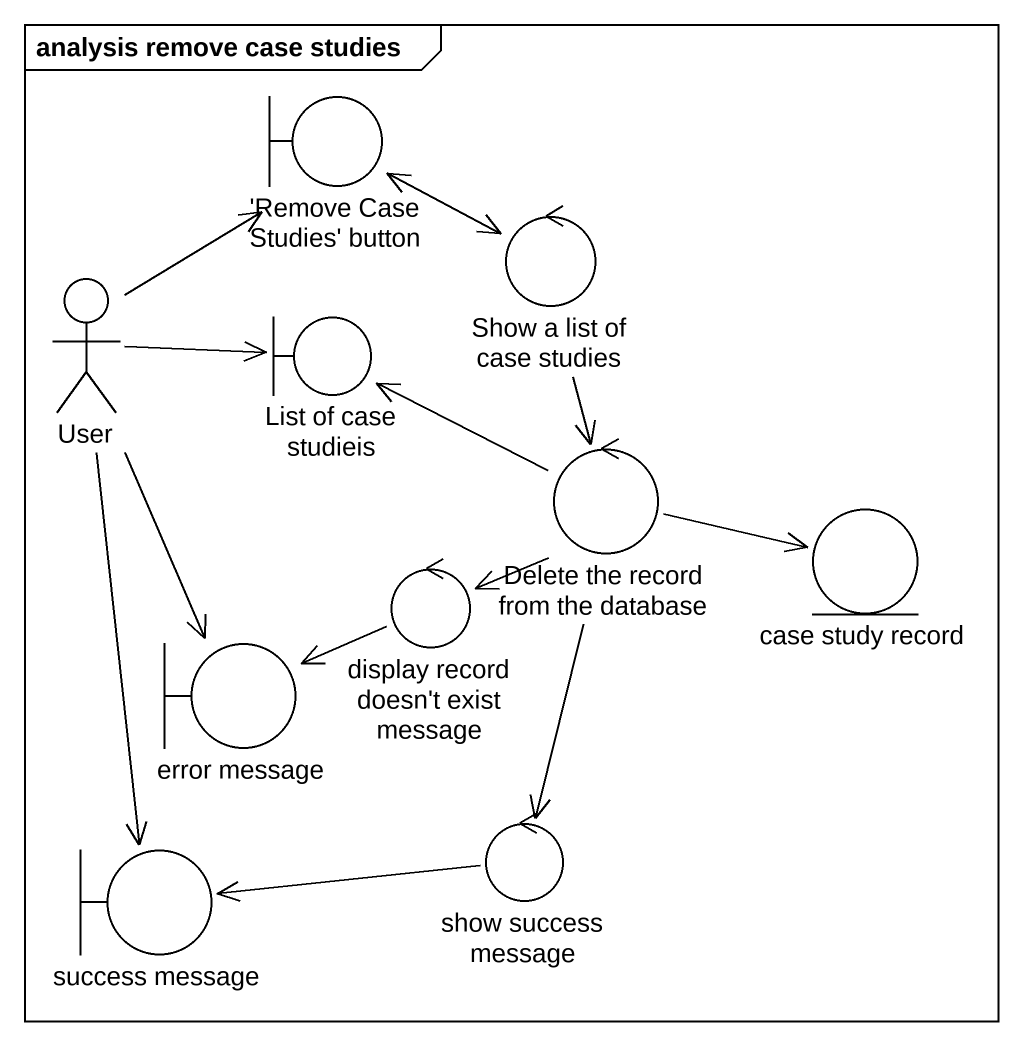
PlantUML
@startuml
mainframe analysis remove case studies
boundary "'Remove Case Studies' button" as Remove_Case_Studies_button
control "Show a list of case studies" as Show_a_list_of_case_studies
actor User
boundary "List of case studieis" as List_of_case_studieis
control "Delete the record from the database" as Delete_the_record_from_the
entity "case study record" as case_study_record
boundary "error message" as error_message
control "display record doesn't exist message" as display_record_doesn_t
boundary "success message" as success_message
control "show success message" as show_success_message
Remove_Case_Studies_button -right-> Show_a_list_of_case_studies
Show_a_list_of_case_studies -left-> Remove_Case_Studies_button
Show_a_list_of_case_studies --> Delete_the_record_from_the
User -up-> Remove_Case_Studies_button
User -right-> List_of_case_studieis
User --> error_message
User --> success_message
Delete_the_record_from_the -left-> List_of_case_studieis
Delete_the_record_from_the -right-> case_study_record
Delete_the_record_from_the --> display_record_doesn_t
Delete_the_record_from_the --> show_success_message
display_record_doesn_t -left-> error_message
show_success_message -left-> success_message
@enduml
